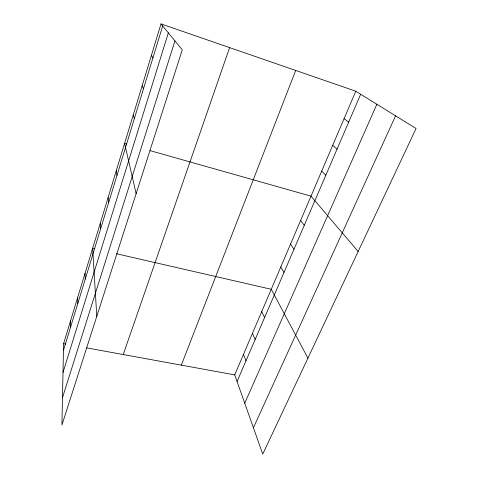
<?xml version="1.0" encoding="UTF-8"?>
<svg xmlns="http://www.w3.org/2000/svg" width="478" height="478" viewBox="0 0 478 478"><rect width="100%" height="100%" fill="white"/><g stroke="black" fill="none" stroke-linecap="round" stroke-linejoin="round"><path stroke-width="0.72" d="M70.505 327.352L70.535 320.899M63.598 343.67L61.919 425.032L182.273 49.814L160.996 23.9L63.598 343.67L65.761 344.064M63.46 350.38L162.687 25.961M63.006 372.47L168.334 32.833M62.481 397.714L174.93 40.875M123.228 354.545L229.607 47.615M181.323 365.144L295.691 70.451M355.787 91.22L416.081 128.504L262.739 454.1L234.728 374.883L355.787 91.22L160.996 23.9M237.07 381.51L360.675 94.244M244.736 403.199L376.873 104.258M253.424 427.762L395.587 115.825M86.632 347.87L234.728 374.883M94.811 248.781L92.654 248.285L96.789 316.311M116.417 253.74L271.259 289.28L307.934 358.136M126.712 144.021L124.591 143.424L136.122 193.698M150.032 150.618L311.005 196.147L358.153 251.506M344.07 118.675L348.683 122.117M332.712 145.294L337.062 149.124M321.694 171.106L325.799 175.301M300.632 220.454L304.277 225.317M290.558 244.061L293.988 249.223M280.771 266.993L284.004 272.436M151.43 55.323L152.906 57.934M261.735 311.596L264.585 317.559M252.48 333.286L255.15 339.482M142.181 85.682L143.466 88.806M243.481 354.377L245.985 360.794M133.243 115.031L134.342 118.634M116.226 170.903L116.991 175.366M108.118 197.51L108.733 202.361M100.266 223.292L100.739 228.508M85.048 273.243L85.257 279.116M77.681 297.436L77.765 303.608"/></g></svg>
